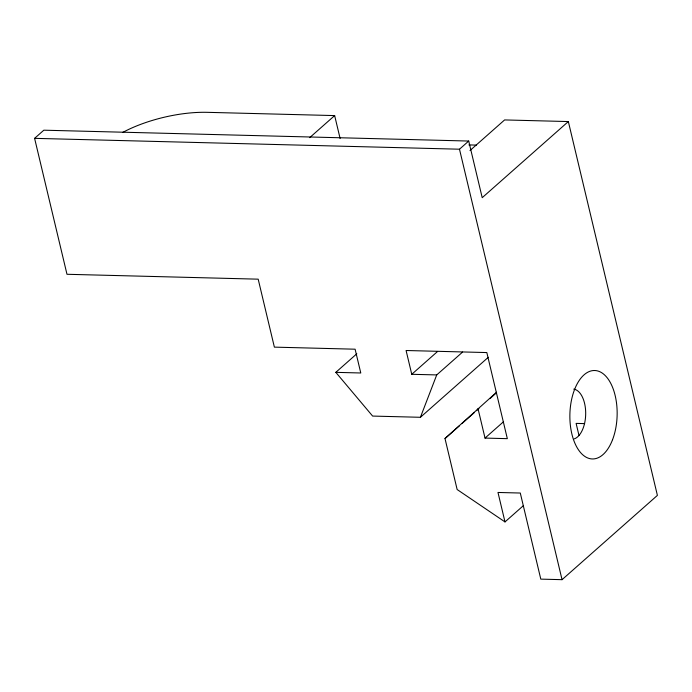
<?xml version="1.0" encoding="UTF-8"?>
<svg xmlns="http://www.w3.org/2000/svg" width="692" height="692" viewBox="0 0 692 692"><rect width="100%" height="100%" fill="white"/><g stroke="black" fill="none" stroke-linecap="round" stroke-linejoin="round"><path stroke-width="1.04" d="M356.821 353.776L335.81 372.348L372.625 416.074L420.425 417.293L436.721 374.926L462.585 352.072M523.567 505.497L504.996 521.915L457.144 489.521L444.999 438.538L496.579 392.217M490.04 398.583L496.328 392.892M335.81 372.348L360.774 372.988L355.108 349.2L274.378 347.133L258.185 279.17L66.986 274.283L34.6 138.348L43.83 130.191L468.718 141.047L482.212 197.687L568.34 121.558L657.4 495.386L562.042 579.671L540.798 579.126L520.289 493.033L497.981 492.462L504.996 521.915M309.696 137.647L334.651 115.59L340.118 138.521M34.6 138.348L459.488 149.204L468.718 141.047M469.998 150.527L504.606 119.932L568.34 121.558M478.008 408.635L485.023 438.088L507.331 438.659L486.822 352.565L406.092 350.507L411.757 374.294L437.621 351.432M420.425 417.293L488.301 357.297M444.999 438.538L459.531 425.692M461.953 423.556L474.063 412.847M476.485 410.711L478.907 408.565M485.023 438.088L503.594 421.67M334.651 115.59L207.185 112.329A75.411 28.372 -13.4 0 0 122.683 132.44M468.865 144.913L476.399 145.104M411.757 374.294L436.721 374.926M584.61 423.616L576.116 423.4L579.014 435.588M459.488 149.204L562.042 579.671M573.737 389.129A25.137 13.425 -88.5 0 1 585.692 412.813A25.137 13.425 -88.5 0 1 574.282 438.884M612.558 439.688A44.245 23.632 -88.5 0 0 596.097 370.627A44.245 23.632 -88.5 0 0 571.843 433.867A44.245 23.632 -88.5 0 0 612.558 439.688"/></g></svg>
